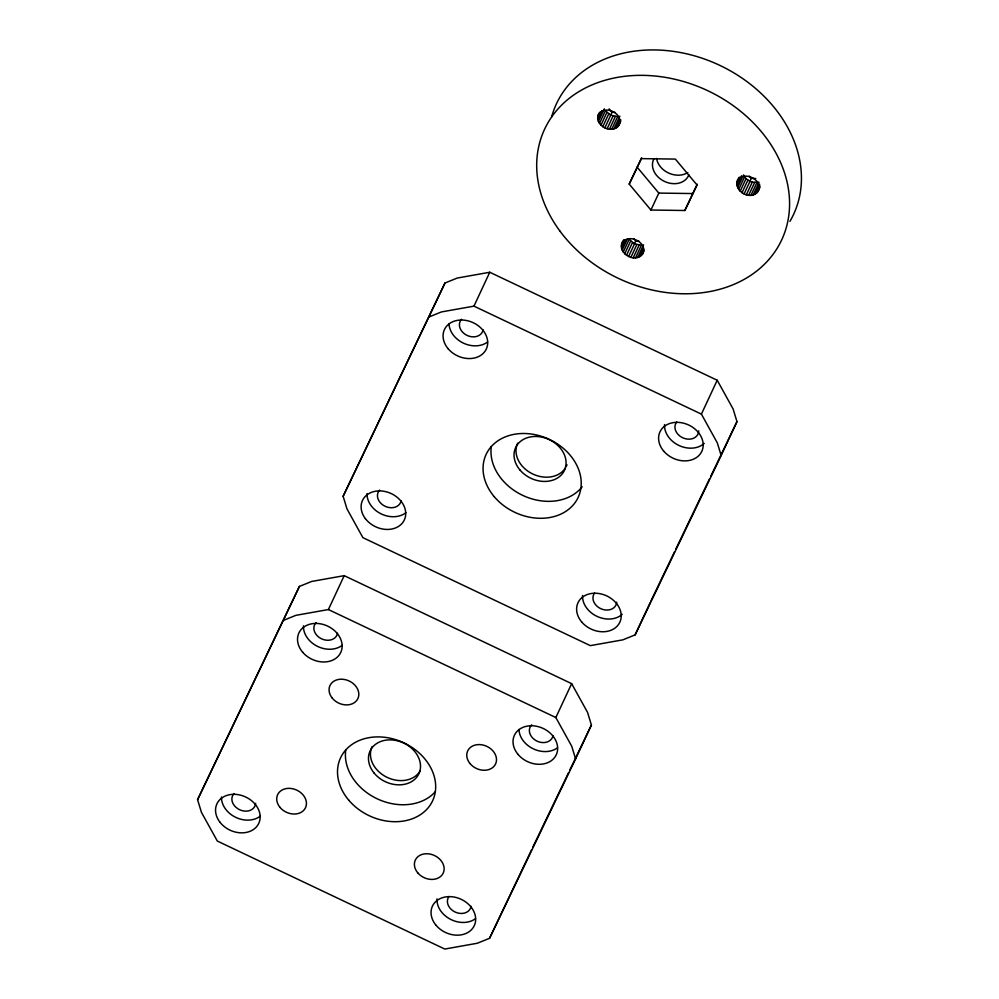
<?xml version="1.0" encoding="UTF-8"?>
<svg xmlns="http://www.w3.org/2000/svg" width="999" height="999" viewBox="0 0 999 999"><rect width="100%" height="100%" fill="white"/><g stroke="black" fill="none" stroke-linecap="round" stroke-linejoin="round"><path stroke-width="1.5" d="M598.039 115.597C603.146 103.259 625.187 113.686 618.781 125.437C611.413 135.589 591.92 123.851 599.35 112.775M621.778 244.231C626.885 231.893 648.925 242.32 642.519 254.071C634.353 264.922 614.235 250.861 623.925 239.673M737.237 181.681C742.344 169.355 764.385 179.77 757.979 191.533C749.812 202.372 729.695 188.324 739.385 177.135M197.577 799.662L299.425 586.413L311.7 581.443L344.205 575.661L571.653 683.653L587.562 712.424L591.408 725.037L575.599 758.928L489.56 938.298L477.272 943.256L444.78 949.05L217.332 841.058L201.411 812.287L197.577 799.662L299.425 586.413M343.132 496.266L444.992 283.004L457.267 278.047L489.76 272.252L717.207 380.244L733.129 409.016L736.962 421.628L721.166 455.519L635.114 634.889L622.839 639.847L590.334 645.641L362.887 537.649L346.978 508.878L343.132 496.266L444.992 283.004M283.629 620.304L295.904 615.334L328.396 609.552L344.205 575.661M429.183 316.895L441.458 311.925L473.963 306.144L489.76 272.252M597.677 117.507L600.312 111.851M597.802 119.505L601.76 111.026M598.413 121.503L604.345 108.804M599.487 123.439L605.406 110.727L610.776 115.21L617.669 116.546L611.738 129.258M600.961 125.2L606.88 112.487M602.772 126.711L608.703 113.998M604.857 127.922L612 112.325L609.103 108.866M607.105 128.771L613.036 116.059M609.44 129.221L615.359 116.508M613.91 128.871L619.842 116.159M615.871 128.072L619.817 119.605M617.507 126.923L620.804 119.855M618.781 125.437L620.754 121.204M629.208 184.091L641.433 158.629L675.349 159.091L697.065 185.04L684.839 210.502L650.923 210.027L629.208 184.091L641.62 157.767M621.415 246.129L624.05 240.484M621.553 248.139L625.499 239.66M622.165 250.137L627.422 238.848M623.226 252.073L629.145 239.36L634.527 243.843L641.408 245.18L635.489 257.892M624.7 253.833L630.619 241.121M626.51 255.344L632.442 242.632M634.427 243.781L635.739 240.946L633.816 238.649M628.596 256.556L634.527 243.843M650.923 210.027L658.816 193.082L637.112 167.145M630.856 257.405L636.775 244.693M633.179 257.854L639.11 245.142M637.662 257.505L643.581 244.792M639.61 256.706L643.556 248.239M641.258 255.557L643.893 249.9M642.519 254.071L643.831 251.248M684.839 210.502L697.24 184.178M736.875 183.591L739.51 177.947M737.012 185.589L741.62 175.712M737.624 187.6L742.881 176.299M738.686 189.523L744.605 176.811L743.543 174.887M740.159 191.284L746.078 178.571L744.605 176.811M741.97 192.807L747.901 180.095L746.078 178.571M749.887 181.231L751.198 178.409L749.275 176.111M744.055 194.018L749.987 181.306L747.901 180.095M746.315 194.867L752.235 182.155L759.04 182.243L753.121 194.955M748.638 195.317L754.57 182.605M750.948 195.342L756.867 182.63M755.069 194.168L759.677 184.278M756.718 193.007L760.002 185.951M757.979 191.533L759.952 187.3M575.599 758.928L571.765 746.315L555.844 717.532L571.653 683.653M721.166 455.519L717.319 442.907L701.41 414.123L717.207 380.244M489.56 938.298L531.58 849.749M635.114 634.889L650.262 602.409M532.917 846.952L568.556 772.689M569.892 769.879L591.408 725.037M650.923 600.998L674.45 551.947M675.786 549.15L709.402 479.083M710.751 476.286L736.962 421.628M612 112.325L615.009 112.363M751.198 178.409L755.719 178.471M658.816 193.082L692.744 193.556M635.739 240.946L638.748 240.996M749.987 181.306L752.235 182.155M473.963 306.144L701.41 414.123M328.396 609.552L555.844 717.532M565.521 467.794A26.936 21.404 25 0 1 531.755 473.501A26.936 21.404 25 0 1 517.719 443.106M566.995 464.772A26.936 21.404 25 0 1 566.333 466.308M582.18 486.75A50.787 40.347 25 0 1 524.163 496.041A50.787 40.347 25 0 1 491.321 446.565M483.091 329.832A12.313 9.778 25 0 1 466.883 335.314A12.313 9.778 25 0 1 461.6 319.255M487.637 341.983A23.089 18.344 25 0 1 463.511 343.181A23.089 18.344 25 0 1 449.013 323.888M401.111 500.699A12.313 9.778 25 0 1 384.915 506.193A12.313 9.778 25 0 1 379.62 490.147M616.72 602.147A12.313 9.778 25 0 1 601.423 608.953A12.313 9.778 25 0 1 594.555 593.131M698.713 430.844A12.313 9.778 25 0 1 683.428 438.086A12.313 9.778 25 0 1 676.76 421.978M405.919 512.674A23.089 18.344 25 0 1 381.069 513.836A23.089 18.344 25 0 1 367.02 493.593M704.208 443.431A23.089 18.344 25 0 1 678.883 445.442A23.089 18.344 25 0 1 664.535 424.6M622.227 614.31A23.089 18.344 25 0 1 596.903 616.321A23.089 18.344 25 0 1 582.554 595.479M419.967 771.203A26.936 21.404 25 0 1 386.201 776.91A26.936 21.404 25 0 1 372.165 746.515M435.239 791.795A50.787 40.347 25 0 1 377.385 798.9A50.787 40.347 25 0 1 345.754 749.974M337.525 633.241A12.313 9.778 25 0 1 321.316 638.711A12.313 9.778 25 0 1 316.046 622.664M342.083 645.391A23.089 18.344 25 0 1 317.145 646.191A23.089 18.344 25 0 1 303.459 625.811M255.644 803.333A12.313 9.778 25 0 1 239.797 809.814A12.313 9.778 25 0 1 234.053 793.556M471.078 906.33A12.313 9.778 25 0 1 455.419 912.174A12.313 9.778 25 0 1 449.001 896.54M552.984 735.813A12.313 9.778 25 0 1 536.55 740.896A12.313 9.778 25 0 1 531.73 724.799M260.352 816.083A23.089 18.344 25 0 1 235.502 817.244A23.089 18.344 25 0 1 221.466 797.002M557.492 747.789A23.089 18.344 25 0 1 533.329 748.85A23.089 18.344 25 0 1 518.956 729.495M475.512 918.668A23.089 18.344 25 0 1 450.537 919.33A23.089 18.344 25 0 1 437 898.888M551.61 116.945A130.832 103.933 25 0 1 715.409 63.362A130.832 103.933 25 0 1 789.922 221.366M687.799 172.54A19.243 15.285 25 0 1 668.806 173.127A19.243 15.285 25 0 1 656.555 158.441M688.873 174.788A19.243 15.285 25 0 1 664.847 181.593A19.243 15.285 25 0 1 653.846 158.991M494.33 496.79A50.787 40.347 25 0 0 578.159 497.402A50.787 40.347 25 0 0 523.951 433.491A50.787 40.347 25 0 0 494.33 496.79M519.83 469.83A26.936 21.404 25 0 0 564.36 470.554A26.936 21.404 25 0 0 535.963 436.463A26.936 21.404 25 0 0 519.83 469.83M448.176 348.776A23.089 18.344 25 0 0 486.288 349.088A23.089 18.344 25 0 0 461.688 320.017A23.089 18.344 25 0 0 448.176 348.776M365.359 518.593A23.089 18.344 25 0 0 403.796 520.979A23.089 18.344 25 0 0 381.069 490.946A23.089 18.344 25 0 0 365.359 518.593M581.618 621.865A23.089 18.344 25 0 0 619.767 622.389A23.089 18.344 25 0 0 595.354 593.219A23.089 18.344 25 0 0 581.618 621.865M663.598 450.986A23.089 18.344 25 0 0 701.748 451.511A23.089 18.344 25 0 0 677.334 422.34A23.089 18.344 25 0 0 663.598 450.986M348.776 800.199A50.787 40.347 25 0 0 432.604 800.811A50.787 40.347 25 0 0 378.396 736.9A50.787 40.347 25 0 0 348.776 800.199M302.622 652.185A23.089 18.344 25 0 0 340.734 652.497A23.089 18.344 25 0 0 316.121 623.426A23.089 18.344 25 0 0 302.622 652.185M219.792 822.002A23.089 18.344 25 0 0 258.229 824.387A23.089 18.344 25 0 0 235.514 794.355A23.089 18.344 25 0 0 219.792 822.002M436.051 925.274A23.089 18.344 25 0 0 474.213 925.798A23.089 18.344 25 0 0 449.8 896.627A23.089 18.344 25 0 0 436.051 925.274M518.031 754.395A23.089 18.344 25 0 0 556.193 754.919A23.089 18.344 25 0 0 531.78 725.749A23.089 18.344 25 0 0 518.031 754.395M332.28 698.151A15.397 12.225 25 0 0 357.779 698.801A15.397 12.225 25 0 0 341.77 679.208A15.397 12.225 25 0 0 332.28 698.151M280.02 807.404A15.397 12.225 25 0 0 305.469 807.816A15.397 12.225 25 0 0 289.248 788.348A15.397 12.225 25 0 0 280.02 807.404M469.955 763.486A15.397 12.225 25 0 0 495.454 764.21A15.397 12.225 25 0 0 479.508 744.58A15.397 12.225 25 0 0 469.955 763.486M417.782 872.876A15.397 12.225 25 0 0 443.194 873.138A15.397 12.225 25 0 0 426.835 853.733A15.397 12.225 25 0 0 417.782 872.876M374.263 773.238A26.936 21.404 25 0 0 418.793 773.963A26.936 21.404 25 0 0 390.409 739.872A26.936 21.404 25 0 0 374.263 773.238M560.014 231.194A130.832 103.933 25 0 0 778.071 246.778A130.832 103.933 25 0 0 651.323 75.712A130.832 103.933 25 0 0 560.014 231.194"/></g></svg>
